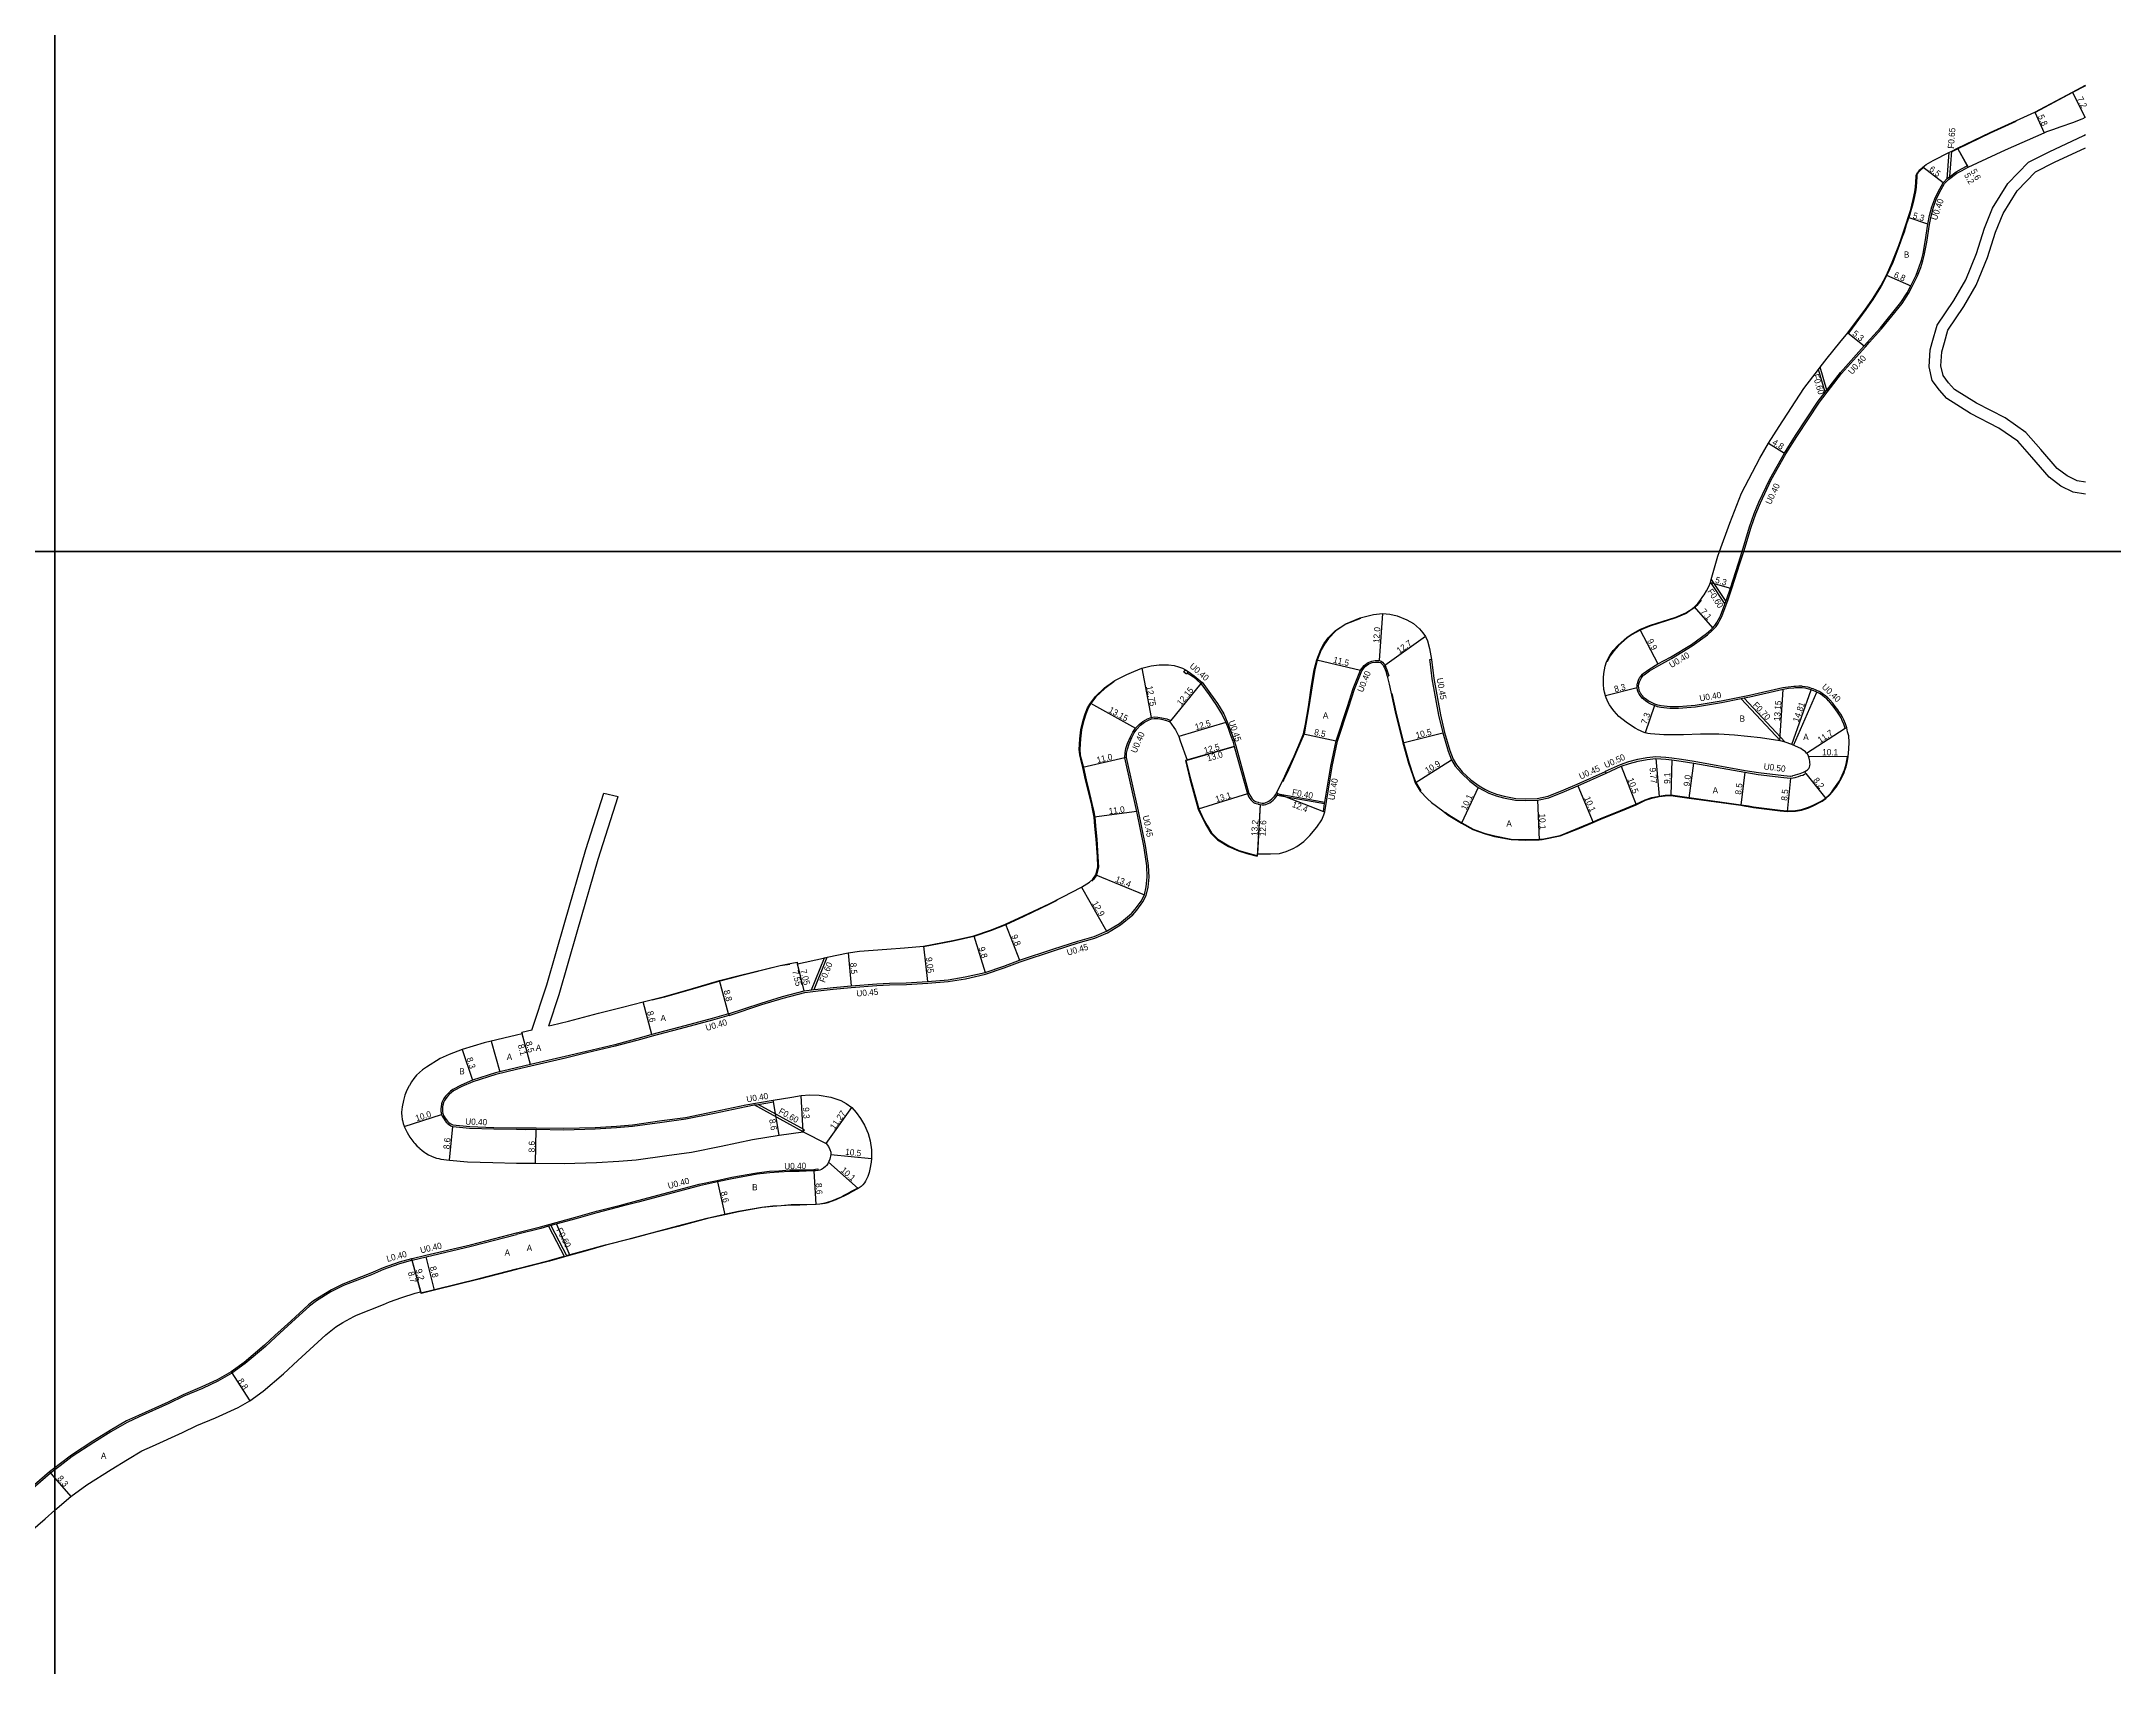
# Model space of a CAD drawing. Header units: metres. Extents: x -24000 to -20800, y -90000 to -87000.
# Drawn here: x -21603 to -21075, y -88485 to -88070 of the extents above; entities that cross this region are included whole.
import ezdxf

# ---------------------------------------------------------------- set-up
doc = ezdxf.new("R2010")
doc.units = ezdxf.units.M
doc.header["$LTSCALE"] = 2.5
for name, color, linetype in [('側溝・桝', 7, 'Continuous'), ('図郭', 7, 'Continuous'), ('幅員', 7, 'Continuous'), ('歩道・分離帯・安全施設', 7, 'Continuous'), ('舗装', 7, 'Continuous'), ('道路', 7, 'Continuous')]:
    doc.layers.add(name, color=color, linetype=linetype)
doc.styles.get("Standard").update_dxf_attribs({"font": ''})
doc.styles.get('Standard').set_extended_font_data('@MS PGothic')

msp = doc.modelspace()

# ---------------------------------------------------------------- linework, layer by layer
at = {"layer": '側溝・桝'}
for points in [[(-21116.85, -88104.42), (-21116.37, -88097.92)], [(-21117.55, -88104.98), (-21117.04, -88098.26)]]:
    msp.add_lwpolyline(points, dxfattribs=at)
at = {"layer": '側溝・桝', "flags": 128}
for points in [[(-21137.4, -88146.77), (-21134.26, -88143.24), (-21129, -88136.78), (-21127.37, -88134.23), (-21126.44, -88132.45), (-21125.1, -88129.76), (-21124.26, -88127.58), (-21123.7, -88125.88), (-21123.28, -88124.14), (-21122.73, -88121.13), (-21122.07, -88116.63), (-21121.64, -88114.47), (-21121.04, -88112.25), (-21120.31, -88110.22), (-21119.45, -88108.47), (-21118.23, -88106.21), (-21117.15, -88105.15), (-21115.03, -88103.55), (-21113.7, -88102.83), (-21112.47, -88102.17), (-21112.21, -88102.03)], [(-21169.41, -88200), (-21167.52, -88193.85), (-21166.33, -88190.46), (-21165.14, -88187.61), (-21162.37, -88181.76), (-21158.64, -88175.13), (-21155.85, -88170.67), (-21150.11, -88161.96), (-21144.43, -88154.67), (-21138.35, -88147.83), (-21137.4, -88146.77)], [(-21148.64, -88159.43), (-21150.37, -88153.62)], [(-21148.19, -88158.85), (-21149.92, -88153.04)], [(-21143.13, -88245.02), (-21143.48, -88243.98), (-21143.91, -88242.97), (-21144.24, -88242.29), (-21144.66, -88241.54), (-21145.13, -88240.83), (-21145.42, -88240.42), (-21146.05, -88239.56), (-21146.72, -88238.71), (-21147.43, -88237.89), (-21147.47, -88237.85), (-21147.99, -88237.36), (-21148.46, -88236.96), (-21149.08, -88236.49), (-21149.72, -88236.04), (-21150.2, -88235.75), (-21150.92, -88235.39), (-21151.66, -88235.09), (-21152.09, -88234.94), (-21152.74, -88234.74), (-21153.03, -88234.68), (-21153.71, -88234.54), (-21154.41, -88234.44), (-21154.58, -88234.42), (-21155.39, -88234.4), (-21156.2, -88234.43), (-21156.64, -88234.46), (-21158.05, -88234.6), (-21159.41, -88234.81), (-21167.96, -88236.79), (-21175.14, -88238.22), (-21181.74, -88239.35), (-21186.03, -88239.7), (-21188.17, -88239.66), (-21190.45, -88239.42), (-21191.26, -88239.23), (-21192.04, -88238.97), (-21192.74, -88238.68), (-21193.42, -88238.34), (-21193.67, -88238.19), (-21194.21, -88237.83), (-21194.71, -88237.43), (-21194.99, -88237.17), (-21195.23, -88236.88), (-21195.46, -88236.56), (-21195.48, -88236.53), (-21195.7, -88236.2), (-21195.89, -88235.87), (-21195.94, -88235.77), (-21196.09, -88235.29), (-21196.18, -88234.8), (-21196.18, -88234.78), (-21196.2, -88234.34), (-21196.16, -88233.91), (-21196.13, -88233.77), (-21195.98, -88233.25), (-21195.76, -88232.76), (-21195.53, -88232.34), (-21195.25, -88231.96), (-21194.92, -88231.61), (-21194.81, -88231.5), (-21193.39, -88230.51), (-21191.07, -88229.08), (-21187.85, -88227.29), (-21182.51, -88224.1), (-21178.67, -88221.27), (-21177.45, -88220.21), (-21177.02, -88219.79), (-21176.62, -88219.35), (-21176.44, -88219.13), (-21175.92, -88218.37), (-21175.46, -88217.57), (-21175.05, -88216.76), (-21174.99, -88216.64), (-21173.42, -88212.53), (-21172.4, -88209.49), (-21170.36, -88203.1), (-21169.41, -88200)], [(-21177.88, -88207.93), (-21174.22, -88213.5)], [(-21177.67, -88207.16), (-21173.96, -88212.81)], [(-21266.73, -88230.5), (-21265.9, -88229.37), (-21264.99, -88228.71), (-21264.12, -88228.36), (-21263.3, -88228.24), (-21262.46, -88228.24), (-21262.05, -88228.37), (-21261.76, -88228.59), (-21261.44, -88228.98), (-21261.25, -88229.31), (-21261.01, -88229.71), (-21260.65, -88230.59), (-21260.28, -88231.84)], [(-21249.05, -88227.58), (-21248.45, -88232.44), (-21246.75, -88241.71), (-21245.67, -88246.2), (-21244.37, -88250.78), (-21243.52, -88253), (-21242.63, -88254.49), (-21241.15, -88256.2), (-21238.95, -88258.31), (-21236.88, -88259.83), (-21235.44, -88260.63), (-21234.21, -88261.28), (-21232.42, -88261.92), (-21230.52, -88262.45), (-21227.51, -88263.01), (-21224.92, -88263.12), (-21222.04, -88263.01), (-21219.23, -88262.44), (-21215.23, -88260.84), (-21211.88, -88259.41), (-21204.64, -88256.13)], [(-21311.06, -88230.63), (-21309.48, -88231.71), (-21307.51, -88233.43)], [(-21307.81, -88233.7), (-21307.51, -88233.43), (-21307.48, -88233.4)], [(-21307.48, -88233.4), (-21305.34, -88236.33), (-21303.61, -88238.82), (-21301.98, -88241.45), (-21301.08, -88243.5), (-21300.52, -88244.99), (-21299.85, -88246.76), (-21299.31, -88248.26), (-21298.9, -88249.63), (-21295.58, -88261.77), (-21295.19, -88262.44), (-21294.72, -88263.13), (-21294.62, -88263.25), (-21294.39, -88263.47), (-21294.15, -88263.65), (-21293.9, -88263.78), (-21293.57, -88263.9), (-21293.21, -88264), (-21293.09, -88264.03), (-21292.64, -88264.14), (-21292.18, -88264.2), (-21292.02, -88264.21), (-21291.7, -88264.2), (-21291.39, -88264.14), (-21291.24, -88264.1), (-21290.83, -88263.93), (-21290.45, -88263.73), (-21290.12, -88263.48), (-21289.69, -88263.13), (-21289.37, -88262.82), (-21289.04, -88262.43), (-21288.73, -88261.99), (-21288.51, -88261.61)], [(-21276.18, -88266.45), (-21274.31, -88254.85), (-21272.96, -88248.39), (-21270.08, -88239.68), (-21268.61, -88235.13), (-21266.73, -88230.5)], [(-21170.06, -88237.61), (-21160.01, -88248.37)], [(-21169.26, -88237.45), (-21158.8, -88248.65)], [(-21326.8, -88252.58), (-21326.75, -88251.46), (-21326.52, -88250.42), (-21326.11, -88249.11), (-21325.4, -88247.48), (-21324.81, -88246.3), (-21324.17, -88245.39), (-21323.22, -88244.37), (-21322.22, -88243.61), (-21321.18, -88243.04), (-21320.41, -88242.74), (-21319.69, -88242.65), (-21318.79, -88242.66), (-21317.86, -88242.82), (-21316.61, -88243.14), (-21315.7, -88243.47)], [(-21428.25, -88317.97), (-21428.11, -88318.4), (-21419.79, -88315.62), (-21414.33, -88313.93), (-21408.83, -88312.52), (-21405.42, -88312.08), (-21401.53, -88311.66), (-21396.94, -88311.28), (-21390.41, -88310.75), (-21387.22, -88310.59), (-21382.91, -88310.49), (-21377.45, -88310.17), (-21372.21, -88309.72), (-21367.8, -88309), (-21362.7, -88307.88), (-21357.93, -88306.24), (-21353.91, -88304.67), (-21345.17, -88301.79), (-21339.08, -88299.88), (-21334.88, -88298.65), (-21331.65, -88297.29), (-21328.34, -88295.27), (-21325.2, -88292.71), (-21324.18, -88291.53), (-21322.64, -88289.43), (-21321.79, -88287.77), (-21321.28, -88285.62), (-21321.02, -88283.14), (-21321.16, -88280.13), (-21321.51, -88277.83), (-21321.95, -88275.01), (-21323.68, -88266.3), (-21326.77, -88252.57), (-21327.21, -88252.67)], [(-21204.46, -88256.55), (-21204.66, -88256.09), (-21200.82, -88254.36), (-21198.66, -88253.6), (-21196.39, -88253.03), (-21194.09, -88252.58), (-21191.8, -88252.32), (-21189.22, -88252.47), (-21187.69, -88252.7), (-21185.29, -88253.04), (-21182.03, -88253.52), (-21169, -88255.86), (-21165.65, -88256.4), (-21159.15, -88257.2), (-21157.49, -88257.36), (-21157.37, -88257.35), (-21156.89, -88257.28)], [(-21156.91, -88257.18), (-21156.42, -88257.07), (-21156.16, -88257), (-21155.63, -88256.84), (-21155.02, -88256.64), (-21154.58, -88256.5), (-21154.13, -88256.29), (-21153.83, -88256.13)], [(-21288.11, -88261.82), (-21276.18, -88263.94)], [(-21156.89, -88257.28), (-21156.91, -88257.18)], [(-21288.33, -88262.19), (-21276.25, -88264.34)], [(-21407.13, -88311.85), (-21403.81, -88303.68)], [(-21406.45, -88311.76), (-21403.11, -88303.53)], [(-21428.13, -88318.35), (-21432.3, -88319.55), (-21439.27, -88321.45), (-21447.7, -88323.62), (-21450.33, -88324.39), (-21457.11, -88326.23), (-21464.4, -88327.93), (-21469.85, -88329.25), (-21478.66, -88331.3), (-21482.27, -88332.17)], [(-21482.27, -88332.17), (-21487.54, -88333.44), (-21493.4, -88335.28), (-21496.21, -88336.5), (-21498.34, -88337.6), (-21498.92, -88338.03), (-21499.47, -88338.53), (-21499.64, -88338.71), (-21500.08, -88339.22), (-21500.47, -88339.77), (-21500.67, -88340.1), (-21500.89, -88340.58), (-21501.04, -88341.04), (-21501.16, -88341.62), (-21501.2, -88342.22), (-21501.2, -88342.32), (-21501.17, -88342.86), (-21501.08, -88343.39), (-21501.04, -88343.53), (-21500.91, -88343.86), (-21500.76, -88344.15), (-21500.46, -88344.6), (-21500.16, -88344.98), (-21499.9, -88345.3), (-21499.64, -88345.58), (-21499.52, -88345.68), (-21499.21, -88345.92), (-21498.88, -88346.13), (-21498.53, -88346.3), (-21498.5, -88346.31), (-21494.24, -88346.71), (-21488.09, -88346.92), (-21482.27, -88347.02)], [(-21482.27, -88347.02), (-21479.98, -88347.06), (-21477.31, -88347.01), (-21470.23, -88347.11), (-21462.25, -88346.92), (-21456.83, -88346.58), (-21452.77, -88346.25), (-21445.24, -88345.18), (-21439.19, -88344.36), (-21431.92, -88342.9), (-21423.83, -88341.17), (-21416.9, -88340)], [(-21409.18, -88348.09), (-21421.68, -88341.21)], [(-21408.89, -88347.57), (-21420.73, -88341.05)], [(-21409.18, -88348.09), (-21408.89, -88347.57)], [(-21482.27, -88373.86), (-21476.23, -88372.31), (-21467.26, -88369.84), (-21461.89, -88368.31), (-21455.46, -88366.68), (-21451.36, -88365.57), (-21443.4, -88363.48), (-21435.76, -88361.44), (-21431.15, -88360.44), (-21427.43, -88359.62), (-21420.99, -88358.49), (-21417.76, -88358.13), (-21415.45, -88357.98), (-21412.66, -88357.78), (-21410.2, -88357.75), (-21408.5, -88357.72), (-21406.48, -88357.64), (-21406.11, -88357.61), (-21405.48, -88357.5), (-21405.39, -88357.89)], [(-21474.17, -88372.16), (-21470.07, -88379.95)], [(-21473.57, -88371.99), (-21469.48, -88379.79)], [(-21509.05, -88380.43), (-21508.9, -88380.39), (-21505.42, -88379.52), (-21494, -88376.87), (-21482.27, -88373.86)], [(-21508.95, -88380.81), (-21509.15, -88380.87), (-21512.39, -88381.82), (-21516.2, -88383.17), (-21519.32, -88384.5), (-21526.42, -88387.29), (-21529.67, -88388.9), (-21533.31, -88391.15), (-21535.08, -88392.5), (-21539.55, -88396.61), (-21543.64, -88400.32), (-21546.33, -88402.81), (-21551.49, -88407.17), (-21554.89, -88409.61), (-21558.46, -88411.68), (-21562.35, -88413.5), (-21567.16, -88415.52), (-21570.97, -88417.34), (-21578.51, -88420.76), (-21581.56, -88422.16), (-21585.75, -88424.56), (-21590.09, -88427.28), (-21595.57, -88430.85), (-21598.65, -88433.23), (-21600, -88434.25)], [(-21600, -88434.25), (-21601.12, -88435.1), (-21613.16, -88445.54), (-21614.6, -88446.75)]]:
    msp.add_lwpolyline(points, dxfattribs=at)
msp.add_lwpolyline([(-21311.51, -88231.29), (-21312.17, -88230.84), (-21311.72, -88230.18), (-21311.06, -88230.63), (-21311.28, -88230.96)], close=True, dxfattribs=at)
at = {"layer": '図郭'}
for points in [[(-22400, -88200), (-21600, -88200), (-21600, -87600), (-22400, -87600)], [(-21600, -88200), (-20800, -88200), (-20800, -87600), (-21600, -87600)], [(-22400, -88800), (-21600, -88800), (-21600, -88200), (-22400, -88200)], [(-21600, -88800), (-20800, -88800), (-20800, -88200), (-21600, -88200)]]:
    msp.add_lwpolyline(points, close=True, dxfattribs=at)
at = {"layer": '幅員', "flags": 128}
for points in [[(-21085.6, -88082.85), (-21082.39, -88089.3)], [(-21095.2, -88087.95), (-21092.83, -88093.24)], [(-21114.9, -88097.18), (-21112.21, -88102.03)], [(-21114.9, -88097.18), (-21112.4, -88101.68)], [(-21118.55, -88105.97), (-21123.73, -88102.04)], [(-21122.46, -88116.56), (-21127.48, -88114.85)], [(-21133.02, -88129.53), (-21126.8, -88132.28)], [(-21142.82, -88144.29), (-21138.65, -88147.56)], [(-21163.09, -88172.44), (-21158.99, -88174.93)], [(-21177.88, -88207.93), (-21172.78, -88209.37)], [(-21177.31, -88219.52), (-21181.99, -88214.18)], [(-21261.52, -88215.87), (-21262.39, -88227.84)], [(-21250.55, -88221.76), (-21260.9, -88229.11)], [(-21195.86, -88219.96), (-21191.27, -88228.73)], [(-21322.89, -88229.82), (-21320.51, -88242.34)], [(-21278.28, -88227.68), (-21267.08, -88230.3)], [(-21307.81, -88233.7), (-21315.48, -88243.12)], [(-21196.58, -88234.8), (-21204.63, -88236.83)], [(-21160.23, -88248.33), (-21159.34, -88235.21)], [(-21157.16, -88249.28), (-21152.21, -88235.32)], [(-21335.96, -88238.73), (-21324.48, -88245.14)], [(-21192.18, -88239.35), (-21194.56, -88246.25)], [(-21301.46, -88243.65), (-21313.44, -88247.2)], [(-21153.36, -88251.45), (-21143.51, -88245.14)], [(-21299.29, -88249.74), (-21311.77, -88253.36)], [(-21311.29, -88253.22), (-21299.29, -88249.74)], [(-21281.66, -88246.51), (-21273.35, -88248.29)], [(-21256.29, -88248.87), (-21246.11, -88246.31)], [(-21327.21, -88252.67), (-21337.93, -88255.13)], [(-21253.15, -88259.01), (-21243.92, -88253.2)], [(-21200.64, -88254.83), (-21196.84, -88264.62)], [(-21191.78, -88252.82), (-21190.92, -88262.56)], [(-21187.76, -88253.19), (-21187.97, -88262.29)], [(-21183.34, -88262.93), (-21182.11, -88254.01)], [(-21169.08, -88256.35), (-21170.14, -88264.78)], [(-21153.56, -88256.67), (-21148.44, -88263.08)], [(-21152.87, -88252.24), (-21142.77, -88252.32)], [(-21295.96, -88261.87), (-21308.48, -88265.74)], [(-21288.11, -88261.82), (-21276.58, -88266.38)], [(-21237.12, -88260.21), (-21241.36, -88269.37)], [(-21211.7, -88259.83), (-21207.75, -88269.12)], [(-21157.5, -88257.86), (-21158.3, -88266.32)], [(-21324.11, -88266.39), (-21335.02, -88267.84)], [(-21292.72, -88264.58), (-21293.42, -88277.77)], [(-21292.72, -88264.58), (-21293.39, -88277.17)], [(-21221.99, -88263.46), (-21221.59, -88273.55)], [(-21334.6, -88282.5), (-21322.21, -88287.61)], [(-21338.22, -88285.66), (-21331.86, -88296.89)], [(-21365.74, -88298.09), (-21362.82, -88307.44)], [(-21357.61, -88295.11), (-21354.06, -88304.25)], [(-21397.72, -88302.37), (-21396.98, -88310.83)], [(-21378.52, -88300.73), (-21377.48, -88309.72)], [(-21428.25, -88317.97), (-21430.51, -88309.47)], [(-21408.92, -88312.08), (-21410.77, -88304.76)], [(-21408.92, -88312.08), (-21410.65, -88305.24)], [(-21447.81, -88323.24), (-21449.97, -88314.91)], [(-21478.75, -88330.91), (-21480.94, -88322.7)], [(-21478.75, -88330.91), (-21480.84, -88323.09)], [(-21496.13, -88327.02), (-21493.54, -88334.9)], [(-21415.35, -88348.87), (-21416.82, -88340.39)], [(-21409.18, -88348.09), (-21409.75, -88338.81)], [(-21510.96, -88346.67), (-21501.42, -88343.65)], [(-21403.34, -88351.04), (-21396.84, -88341.83)], [(-21499.39, -88355.26), (-21498.58, -88346.7)], [(-21477.43, -88356.01), (-21477.31, -88347.41)], [(-21402.73, -88355.82), (-21395.15, -88362.49)], [(-21402.2, -88353.8), (-21391.76, -88354.83)], [(-21431.07, -88360.83), (-21429.23, -88369.23)], [(-21406.46, -88358.04), (-21405.98, -88366.63)], [(-21509.05, -88380.43), (-21506.78, -88388.83)], [(-21509.05, -88380.43), (-21506.65, -88389.31)], [(-21503.19, -88388.45), (-21505.33, -88379.91)], [(-21555.1, -88409.28), (-21550.34, -88416.67)], [(-21601.37, -88434.79), (-21600, -88436.38)], [(-21600, -88436.38), (-21595.96, -88441.08)]]:
    msp.add_lwpolyline(points, dxfattribs=at)
at = {"layer": '歩道・分離帯・安全施設', "flags": 128}
for points in [[(-21082.27, -88081.29), (-21085.53, -88082.99), (-21095.13, -88088.08)], [(-21100.05, -88090.35), (-21106.54, -88093.34), (-21114.83, -88097.31), (-21116.51, -88098.16)], [(-21123.63, -88102.16), (-21124.36, -88102.81), (-21124.68, -88103.09), (-21124.99, -88103.44), (-21125.15, -88103.73), (-21125.24, -88104.04), (-21125.29, -88104.5), (-21125.38, -88105.77), (-21125.45, -88107.14), (-21125.63, -88108.33), (-21126.05, -88110.27), (-21126.38, -88111.73), (-21126.67, -88112.82), (-21127.16, -88114.38), (-21127.96, -88116.73), (-21128.53, -88118.57), (-21128.96, -88119.85), (-21129.75, -88122.03), (-21131.37, -88126.29), (-21132.88, -88129.59), (-21134.32, -88132.35), (-21136.48, -88135.75), (-21138.23, -88138.3), (-21142.7, -88144.38)], [(-21180.27, -88212.47), (-21181.39, -88213.8), (-21181.9, -88214.29), (-21182.36, -88214.7), (-21183.11, -88215.2), (-21184.08, -88215.82), (-21186.67, -88216.97), (-21193.34, -88219.09), (-21195.79, -88220.09), (-21197.99, -88221.3), (-21199.12, -88222.1), (-21201.33, -88224.04), (-21202.54, -88225.36), (-21203.44, -88226.64), (-21204.21, -88228.21)], [(-21267.11, -88217.13), (-21270.82, -88218.61), (-21273.4, -88220.3), (-21275.24, -88222.19), (-21276.3, -88223.67), (-21277.1, -88225.14), (-21278.14, -88227.73), (-21278.79, -88230.25), (-21279.45, -88234.27), (-21280.26, -88239.66), (-21281.02, -88244.08), (-21281.51, -88246.55), (-21282.29, -88248.5), (-21283.9, -88252.27), (-21285.49, -88255.75), (-21286.71, -88258.33), (-21286.92, -88258.76)], [(-21329.98, -88233.27), (-21332.26, -88234.95), (-21334.59, -88237.12), (-21335.84, -88238.81), (-21336.56, -88239.97), (-21337.18, -88241.53), (-21337.67, -88243.11), (-21338.24, -88245.55), (-21338.52, -88247.83), (-21338.69, -88250.52), (-21338.56, -88251.86), (-21338.31, -88252.95), (-21337.78, -88255.1), (-21337.06, -88258.24), (-21336.5, -88260.62), (-21335.58, -88264.28), (-21335.17, -88266.03), (-21334.87, -88267.82), (-21334.7, -88270.05), (-21334.36, -88273.4), (-21334.05, -88277.89), (-21333.93, -88280.53), (-21334.46, -88282.56), (-21335.22, -88283.72), (-21335.64, -88284.1)], [(-21259.15, -88236.29), (-21258.14, -88240.92), (-21256.14, -88248.83), (-21254.72, -88254), (-21253.58, -88257.39), (-21253.02, -88258.92), (-21251.76, -88261.09)], [(-21311.63, -88253.32), (-21310.46, -88257.98), (-21308.33, -88265.69), (-21307.2, -88268.14), (-21306.23, -88269.94), (-21305.12, -88271.78), (-21303.47, -88273.45), (-21300.69, -88275.14), (-21298.17, -88276.28), (-21296.01, -88276.93), (-21293.41, -88277.61)], [(-21245.5, -88266.5), (-21244.57, -88267.19), (-21241.3, -88269.24), (-21241.28, -88269.24), (-21238.41, -88270.83), (-21235.57, -88271.84), (-21232.89, -88272.59), (-21228.69, -88273.37), (-21224.94, -88273.53), (-21221.6, -88273.4), (-21220.79, -88273.37), (-21216.24, -88272.44), (-21211.26, -88270.45), (-21207.81, -88268.98), (-21205.91, -88268.14), (-21200.81, -88266.14), (-21196.9, -88264.48), (-21194.5, -88263.36), (-21192.86, -88262.77), (-21190.95, -88262.41), (-21189.45, -88262.21), (-21187.96, -88262.14), (-21186.28, -88262.37), (-21183.32, -88262.78), (-21170.12, -88264.64), (-21168.79, -88264.86), (-21168.22, -88264.95), (-21166.9, -88265.17), (-21160.11, -88266), (-21158.29, -88266.17), (-21156.21, -88266.13), (-21154.71, -88265.86), (-21152.86, -88265.27), (-21151.73, -88264.74), (-21149.47, -88263.61), (-21148.54, -88262.96), (-21147.64, -88262.07), (-21146.97, -88261.32), (-21146.4, -88260.56), (-21145.98, -88260.02), (-21145.39, -88259.16), (-21144.92, -88258.41), (-21144.62, -88257.79), (-21144.6, -88257.76), (-21144.26, -88257.07), (-21143.96, -88256.36), (-21143.73, -88255.74), (-21143.44, -88254.91), (-21143.27, -88254.28), (-21143.07, -88253.36), (-21142.93, -88252.43), (-21142.92, -88252.32)], [(-21344.55, -88289.06), (-21346.41, -88290.03), (-21352.94, -88293.11), (-21357.55, -88295.25), (-21361.41, -88296.76), (-21365.7, -88298.23), (-21371, -88299.44), (-21378.51, -88300.88)], [(-21412.59, -88305.36), (-21415.06, -88305.75), (-21425.86, -88308.4), (-21430.47, -88309.61), (-21437.4, -88311.68), (-21444.53, -88313.68), (-21447.74, -88314.5)], [(-21469.55, -88379.65), (-21469.52, -88379.64), (-21464.87, -88378.36), (-21459.59, -88376.85), (-21453.22, -88375.24), (-21449.08, -88374.12), (-21441.13, -88372.03), (-21433.67, -88370.04), (-21429.26, -88369.08), (-21425.72, -88368.31), (-21419.73, -88367.25), (-21416.99, -88366.95), (-21414.86, -88366.81), (-21412.28, -88366.63), (-21410.06, -88366.6), (-21408.26, -88366.57), (-21405.95, -88366.48), (-21404.99, -88366.39), (-21403.61, -88366.17), (-21402.97, -88365.99), (-21402.15, -88365.72), (-21400.9, -88365.25), (-21399.48, -88364.61), (-21398.89, -88364.33), (-21397.75, -88363.72), (-21396.91, -88363.22), (-21395.22, -88362.36)], [(-21506.69, -88389.16), (-21503.23, -88388.3), (-21491.83, -88385.45), (-21482.27, -88383)], [(-21482.27, -88383), (-21473.96, -88380.86), (-21470.14, -88379.81)]]:
    msp.add_lwpolyline(points, dxfattribs=at)
at = {"layer": '舗装'}
for points in [[(-21156.68, -88249.48), (-21150.76, -88235.92)], [(-21488.79, -88324.95), (-21486.57, -88332.79)], [(-21472.12, -88371.59), (-21468.74, -88379.58)]]:
    msp.add_lwpolyline(points, dxfattribs=at)
at = {"layer": '道路', "flags": 128}
for points in [[(-21144.86, -88146.77), (-21142.82, -88144.29), (-21138.35, -88138.22), (-21136.6, -88135.66), (-21134.45, -88132.27), (-21133.02, -88129.53), (-21131.51, -88126.23), (-21129.89, -88121.97), (-21129.1, -88119.8), (-21128.68, -88118.52), (-21128.1, -88116.68), (-21127.3, -88114.33), (-21126.81, -88112.78), (-21126.53, -88111.69), (-21126.2, -88110.24), (-21125.78, -88108.3), (-21125.6, -88107.12), (-21125.53, -88105.76), (-21125.44, -88104.48), (-21125.39, -88104.01), (-21125.29, -88103.67), (-21125.12, -88103.36), (-21124.78, -88102.99), (-21124.46, -88102.69), (-21123.73, -88102.04), (-21122.9, -88101.37), (-21121.11, -88100.32), (-21116.91, -88098.2), (-21116.5, -88097.99), (-21114.9, -88097.18), (-21106.6, -88093.2), (-21095.2, -88087.95), (-21085.6, -88082.85), (-21082.27, -88081.12)], [(-21112.4, -88101.68), (-21112.21, -88102.03), (-21102.66, -88097.61), (-21092.83, -88093.24), (-21092.08, -88092.92), (-21090.59, -88092.38), (-21088.49, -88091.66), (-21085.52, -88090.62), (-21083.13, -88089.68), (-21082.72, -88089.48), (-21082.39, -88089.3), (-21082.27, -88089.23)], [(-21121.34, -88146.77), (-21120.09, -88142.29), (-21115.79, -88136), (-21112.8, -88130.76), (-21110.04, -88124.02), (-21108.02, -88117.57), (-21105.96, -88112.45), (-21102.04, -88106.16), (-21096.82, -88100.72), (-21091.49, -88098.06), (-21082.67, -88093.93), (-21082.27, -88093.72)], [(-21118.23, -88146.77), (-21117.33, -88143.57), (-21113.24, -88137.59), (-21110.1, -88132.07), (-21107.22, -88125.05), (-21105.19, -88118.59), (-21103.27, -88113.81), (-21099.66, -88108.02), (-21095.01, -88103.17), (-21090.2, -88100.77), (-21082.27, -88097.05)], [(-21137.94, -88146.77), (-21134.56, -88142.98), (-21129.32, -88136.54), (-21127.71, -88134.03), (-21126.8, -88132.28), (-21125.46, -88129.59), (-21124.63, -88127.45), (-21124.08, -88125.77), (-21123.67, -88124.06), (-21123.13, -88121.06), (-21122.46, -88116.56), (-21122.03, -88114.37), (-21121.42, -88112.13), (-21120.68, -88110.06), (-21119.8, -88108.28), (-21118.55, -88105.97), (-21117.41, -88104.84), (-21116.99, -88104.52), (-21115.25, -88103.21), (-21113.89, -88102.47), (-21112.4, -88101.68)], [(-21175.54, -88200), (-21172.91, -88192.79), (-21169.93, -88185.12), (-21165.31, -88176.23), (-21163.09, -88172.44), (-21160.39, -88168.19), (-21154.11, -88158.47), (-21150.37, -88153.62), (-21149.92, -88153.04), (-21148.13, -88150.73), (-21144.86, -88146.77)], [(-21169.83, -88200), (-21167.9, -88193.72), (-21166.71, -88190.31), (-21165.51, -88187.45), (-21162.72, -88181.58), (-21158.99, -88174.93), (-21156.18, -88170.45), (-21150.43, -88161.73), (-21148.64, -88159.43), (-21148.19, -88158.85), (-21144.74, -88154.42), (-21138.65, -88147.56), (-21137.94, -88146.77)], [(-21082.27, -88185.43), (-21085.36, -88184.9), (-21088.53, -88183.34), (-21091.53, -88181.07), (-21095.94, -88175.97), (-21099.48, -88171.93), (-21104.33, -88168.55), (-21111.56, -88164.85), (-21117.65, -88161.02), (-21119.51, -88158.88), (-21121.35, -88156.39), (-21122.12, -88152.91), (-21121.86, -88148.6), (-21121.34, -88146.77)], [(-21082.27, -88182.38), (-21084.42, -88182.01), (-21086.95, -88180.77), (-21089.47, -88178.87), (-21093.65, -88174.04), (-21097.46, -88169.68), (-21102.78, -88165.97), (-21110.07, -88162.24), (-21115.68, -88158.71), (-21117.17, -88157.01), (-21118.56, -88155.12), (-21119.1, -88152.67), (-21118.88, -88149.1), (-21118.23, -88146.77)], [(-21153.83, -88256.13), (-21153.37, -88255.91), (-21153.08, -88255.74), (-21153.04, -88255.67), (-21152.84, -88255.37), (-21152.67, -88255.04), (-21152.55, -88254.7), (-21152.53, -88254.6), (-21152.5, -88254.25), (-21152.52, -88253.9), (-21152.56, -88253.55), (-21152.61, -88253.2), (-21152.71, -88252.71), (-21152.87, -88252.24), (-21153.08, -88251.82), (-21153.36, -88251.45), (-21153.66, -88251.16), (-21154.03, -88250.87), (-21154.41, -88250.61), (-21154.88, -88250.32), (-21155.46, -88250.01), (-21157.16, -88249.28), (-21158.8, -88248.65), (-21160.01, -88248.37), (-21160.23, -88248.33), (-21165.1, -88247.56), (-21171.74, -88246.87), (-21175.74, -88246.63), (-21180.41, -88246.64), (-21184.77, -88246.78), (-21189.73, -88246.83), (-21193.2, -88246.54), (-21193.89, -88246.42), (-21194.56, -88246.25), (-21195.25, -88246), (-21195.92, -88245.7), (-21196.16, -88245.58), (-21197.11, -88245.09), (-21197.79, -88244.7), (-21199.36, -88243.59), (-21201.23, -88242.11), (-21201.86, -88241.47), (-21202.44, -88240.78), (-21202.76, -88240.38), (-21203.21, -88239.77), (-21203.63, -88239.15), (-21203.97, -88238.56), (-21204.24, -88237.96), (-21204.47, -88237.34), (-21204.63, -88236.83), (-21204.89, -88235.94), (-21205, -88235.45), (-21205.03, -88235.26), (-21205.14, -88233.91), (-21205.16, -88232.65), (-21205.15, -88232.24), (-21205.04, -88231.15), (-21204.69, -88229.31), (-21204.35, -88228.15), (-21203.57, -88226.56), (-21202.65, -88225.26), (-21201.44, -88223.93), (-21199.21, -88221.99), (-21198.07, -88221.17), (-21195.86, -88219.96), (-21193.39, -88218.95), (-21186.72, -88216.83), (-21184.15, -88215.69), (-21183.19, -88215.08), (-21182.45, -88214.58), (-21181.99, -88214.18), (-21181.62, -88213.8), (-21181.14, -88213.28), (-21180.54, -88212.56), (-21180.13, -88212.02), (-21179.82, -88211.55), (-21179.51, -88211.09), (-21178.91, -88210.1), (-21178.29, -88208.93), (-21177.88, -88207.93), (-21177.67, -88207.16), (-21175.98, -88201.23), (-21175.54, -88200)], [(-21143.51, -88245.14), (-21143.86, -88244.12), (-21144.27, -88243.14), (-21144.59, -88242.47), (-21145.01, -88241.75), (-21145.46, -88241.06), (-21145.75, -88240.66), (-21146.37, -88239.8), (-21147.03, -88238.96), (-21147.72, -88238.16), (-21147.75, -88238.13), (-21148.25, -88237.65), (-21148.71, -88237.28), (-21149.31, -88236.81), (-21149.94, -88236.37), (-21150.39, -88236.1), (-21151.08, -88235.76), (-21151.8, -88235.47), (-21152.21, -88235.32), (-21152.84, -88235.13), (-21153.11, -88235.07), (-21153.78, -88234.93), (-21154.46, -88234.84), (-21154.6, -88234.82), (-21155.39, -88234.8), (-21156.18, -88234.83), (-21156.61, -88234.86), (-21158, -88235), (-21159.34, -88235.21), (-21167.88, -88237.18), (-21169.26, -88237.45), (-21170.06, -88237.61), (-21175.07, -88238.61), (-21181.69, -88239.74), (-21186.02, -88240.1), (-21188.2, -88240.06), (-21190.51, -88239.82), (-21191.37, -88239.62), (-21192.18, -88239.35), (-21192.91, -88239.04), (-21193.61, -88238.69), (-21193.88, -88238.52), (-21194.44, -88238.15), (-21194.97, -88237.73), (-21195.28, -88237.45), (-21195.55, -88237.13), (-21195.79, -88236.78), (-21195.81, -88236.75), (-21196.04, -88236.41), (-21196.25, -88236.05), (-21196.31, -88235.91), (-21196.48, -88235.39), (-21196.58, -88234.85), (-21196.58, -88234.8), (-21196.6, -88234.33), (-21196.56, -88233.86), (-21196.52, -88233.67), (-21196.35, -88233.12), (-21196.12, -88232.58), (-21195.86, -88232.13), (-21195.56, -88231.71), (-21195.2, -88231.32), (-21195.06, -88231.19), (-21193.61, -88230.17), (-21191.27, -88228.73), (-21188.05, -88226.95), (-21182.73, -88223.77), (-21178.92, -88220.96), (-21177.72, -88219.92), (-21177.31, -88219.52), (-21176.92, -88219.09), (-21176.76, -88218.89), (-21176.26, -88218.16), (-21175.81, -88217.38), (-21175.4, -88216.58), (-21175.36, -88216.49), (-21174.22, -88213.5), (-21173.96, -88212.81), (-21173.8, -88212.39), (-21172.78, -88209.37), (-21170.74, -88202.98), (-21169.83, -88200)], [(-21288.51, -88261.61), (-21286.84, -88258.27), (-21285.63, -88255.68), (-21284.04, -88252.21), (-21282.43, -88248.44), (-21281.66, -88246.51), (-21281.17, -88244.06), (-21280.41, -88239.64), (-21279.6, -88234.25), (-21278.94, -88230.22), (-21278.28, -88227.68), (-21277.24, -88225.07), (-21276.42, -88223.59), (-21275.36, -88222.09), (-21273.5, -88220.19), (-21270.89, -88218.48), (-21267.16, -88216.99), (-21263.83, -88216.09), (-21261.52, -88215.87), (-21259.59, -88215.99), (-21257.79, -88216.46), (-21255.28, -88217.47), (-21253.6, -88218.44), (-21252.07, -88219.76), (-21251.2, -88220.82), (-21250.55, -88221.76), (-21250.02, -88222.84), (-21249.51, -88224.8), (-21249.05, -88227.58), (-21249.5, -88227.64)], [(-21474.1, -88321.04), (-21473.32, -88320.85), (-21469.09, -88319.79), (-21461.4, -88317.8), (-21455.26, -88316.24), (-21449.97, -88314.91), (-21444.57, -88313.54), (-21437.44, -88311.53), (-21430.51, -88309.47), (-21425.89, -88308.25), (-21415.09, -88305.6), (-21412.13, -88305.07), (-21410.77, -88304.76), (-21410.65, -88305.24), (-21404.04, -88303.73), (-21403.81, -88303.68), (-21403.11, -88303.53), (-21397.72, -88302.37), (-21394.85, -88301.97), (-21387.88, -88301.46), (-21383.38, -88301.11), (-21378.52, -88300.73), (-21371.03, -88299.29), (-21365.74, -88298.09), (-21361.46, -88296.62), (-21357.61, -88295.11), (-21353.01, -88292.97), (-21346.48, -88289.89), (-21343, -88288.09), (-21338.22, -88285.66), (-21336.19, -88284.41), (-21335.34, -88283.62), (-21334.6, -88282.5), (-21334.08, -88280.51), (-21334.2, -88277.9), (-21334.51, -88273.41), (-21334.85, -88270.06), (-21335.02, -88267.84), (-21335.32, -88266.06), (-21335.72, -88264.32), (-21336.64, -88260.65), (-21337.21, -88258.27), (-21337.93, -88255.13), (-21338.46, -88252.98), (-21338.71, -88251.88), (-21338.84, -88250.52), (-21338.66, -88247.81), (-21338.39, -88245.52), (-21337.81, -88243.07), (-21337.32, -88241.48), (-21336.69, -88239.9), (-21335.96, -88238.73), (-21334.71, -88237.02), (-21332.36, -88234.83), (-21329.77, -88232.92), (-21326.71, -88231.4), (-21324.87, -88230.65), (-21322.89, -88229.82), (-21320.49, -88229.17), (-21318.44, -88228.92), (-21316.09, -88228.93), (-21314.59, -88229.14), (-21313.49, -88229.44), (-21312.53, -88229.81), (-21311.72, -88230.18), (-21311.06, -88230.63)], [(-21267.08, -88230.3), (-21266.18, -88229.08), (-21265.19, -88228.36), (-21264.22, -88227.97), (-21263.33, -88227.84), (-21262.39, -88227.84), (-21261.87, -88228.01), (-21261.48, -88228.3), (-21261.11, -88228.76), (-21260.9, -88229.11), (-21260.65, -88229.53), (-21260.27, -88230.46), (-21259.9, -88231.73)], [(-21249.5, -88227.64), (-21249.44, -88228.08), (-21248.89, -88232.51), (-21247.19, -88241.8), (-21246.11, -88246.31), (-21244.8, -88250.93), (-21243.92, -88253.2), (-21243, -88254.76), (-21241.47, -88256.51), (-21239.24, -88258.65), (-21237.12, -88260.21), (-21235.66, -88261.02), (-21234.39, -88261.7), (-21232.55, -88262.35), (-21230.63, -88262.89), (-21227.56, -88263.46), (-21224.92, -88263.57), (-21221.99, -88263.46), (-21219.1, -88262.87), (-21215.06, -88261.25), (-21211.7, -88259.83), (-21204.46, -88256.54), (-21200.64, -88254.83), (-21198.51, -88254.08), (-21196.28, -88253.52), (-21194.01, -88253.08), (-21191.78, -88252.82), (-21189.27, -88252.97), (-21187.76, -88253.19), (-21185.36, -88253.53), (-21182.11, -88254.01), (-21169.08, -88256.35), (-21165.72, -88256.9), (-21159.2, -88257.7), (-21157.5, -88257.86), (-21157.32, -88257.85), (-21156.8, -88257.77), (-21156.28, -88257.66), (-21156, -88257.58), (-21155.44, -88257.41), (-21154.83, -88257.21), (-21154.36, -88257.06), (-21153.87, -88256.83), (-21153.56, -88256.67)], [(-21311.06, -88230.63), (-21311.28, -88230.96), (-21309.72, -88232.02), (-21307.81, -88233.7), (-21305.71, -88236.59), (-21303.99, -88239.06), (-21302.38, -88241.66), (-21301.46, -88243.65), (-21300.89, -88245.13), (-21300.22, -88246.9), (-21299.69, -88248.38), (-21299.29, -88249.74), (-21295.96, -88261.87), (-21295.58, -88262.67), (-21295.08, -88263.41), (-21294.94, -88263.56), (-21294.68, -88263.82), (-21294.39, -88264.03), (-21294.08, -88264.19), (-21293.71, -88264.32), (-21293.33, -88264.43), (-21293.21, -88264.47), (-21292.72, -88264.58), (-21292.22, -88264.65), (-21292.03, -88264.66), (-21291.65, -88264.65), (-21291.29, -88264.58), (-21291.1, -88264.52), (-21290.64, -88264.34), (-21290.21, -88264.11), (-21289.84, -88263.84), (-21289.39, -88263.47), (-21289.04, -88263.13), (-21288.68, -88262.71), (-21288.36, -88262.24), (-21288.33, -88262.19), (-21288.11, -88261.82)], [(-21276.58, -88266.38), (-21276.25, -88264.34), (-21276.18, -88263.94), (-21274.7, -88254.78), (-21273.35, -88248.29), (-21270.46, -88239.56), (-21268.98, -88234.99), (-21267.08, -88230.3)], [(-21260.28, -88231.84), (-21259.9, -88231.73)], [(-21260.28, -88231.84), (-21259.83, -88233.86), (-21258.28, -88240.96), (-21256.29, -88248.87), (-21254.87, -88254.04), (-21253.72, -88257.44), (-21253.15, -88259.01), (-21251.89, -88261.16), (-21249.99, -88263.12), (-21249.05, -88264.03), (-21246.14, -88266.19), (-21244.74, -88267.27), (-21242.24, -88268.86), (-21241.36, -88269.37), (-21238.47, -88270.97), (-21235.61, -88271.98), (-21232.92, -88272.74), (-21228.7, -88273.52), (-21224.94, -88273.68), (-21221.59, -88273.55), (-21220.77, -88273.52), (-21216.19, -88272.58), (-21211.21, -88270.59), (-21207.75, -88269.12), (-21205.85, -88268.28), (-21200.75, -88266.27), (-21196.84, -88264.62), (-21194.44, -88263.5), (-21192.82, -88262.92), (-21190.92, -88262.56), (-21189.44, -88262.36), (-21187.97, -88262.29), (-21186.3, -88262.52), (-21183.34, -88262.93), (-21170.14, -88264.78), (-21168.82, -88265.01), (-21168.25, -88265.1), (-21166.92, -88265.31), (-21160.12, -88266.15), (-21158.3, -88266.32), (-21156.19, -88266.28), (-21154.68, -88266.01), (-21152.81, -88265.41), (-21151.66, -88264.88), (-21149.39, -88263.74), (-21148.44, -88263.08), (-21147.54, -88262.17), (-21146.85, -88261.42), (-21146.28, -88260.65), (-21145.86, -88260.11), (-21145.26, -88259.24), (-21144.79, -88258.49), (-21144.49, -88257.86), (-21144.47, -88257.83), (-21144.12, -88257.13), (-21143.82, -88256.41), (-21143.59, -88255.79), (-21143.3, -88254.95), (-21143.12, -88254.31), (-21142.92, -88253.39), (-21142.78, -88252.45), (-21142.77, -88252.32), (-21142.57, -88250.42), (-21142.52, -88248.65), (-21142.63, -88247.08), (-21142.9, -88246.04), (-21143.13, -88245.02)], [(-21428.25, -88317.97), (-21419.93, -88315.2), (-21414.46, -88313.5), (-21408.92, -88312.08), (-21407.13, -88311.85), (-21406.45, -88311.76), (-21405.47, -88311.63), (-21401.57, -88311.22), (-21396.98, -88310.83), (-21390.44, -88310.3), (-21387.24, -88310.14), (-21382.93, -88310.04), (-21377.48, -88309.72), (-21372.26, -88309.28), (-21367.89, -88308.56), (-21362.82, -88307.44), (-21358.09, -88305.82), (-21354.06, -88304.25), (-21345.31, -88301.36), (-21339.21, -88299.45), (-21335.03, -88298.22), (-21331.86, -88296.89), (-21328.6, -88294.9), (-21325.52, -88292.39), (-21324.53, -88291.25), (-21323.03, -88289.19), (-21322.21, -88287.61), (-21321.73, -88285.54), (-21321.48, -88283.13), (-21321.61, -88280.18), (-21321.96, -88277.9), (-21322.39, -88275.09), (-21324.11, -88266.39), (-21327.21, -88252.67), (-21327.14, -88251.41), (-21326.91, -88250.31), (-21326.48, -88248.97), (-21325.76, -88247.32), (-21325.16, -88246.1), (-21324.48, -88245.14), (-21323.49, -88244.08), (-21322.59, -88243.39), (-21321.46, -88242.72), (-21320.51, -88242.34), (-21319.71, -88242.25), (-21318.75, -88242.26), (-21317.78, -88242.43), (-21316.49, -88242.76), (-21315.48, -88243.12)], [(-21315.7, -88243.47), (-21315.48, -88243.12)], [(-21315.7, -88243.47), (-21314.24, -88245.53), (-21313.44, -88247.2), (-21313.05, -88248.36), (-21311.29, -88253.22), (-21311.77, -88253.36)], [(-21143.51, -88245.14), (-21143.13, -88245.02)], [(-21311.77, -88253.36), (-21310.6, -88258.02), (-21308.48, -88265.74), (-21307.34, -88268.21), (-21306.36, -88270.02), (-21305.24, -88271.88), (-21303.57, -88273.57), (-21300.76, -88275.27), (-21298.22, -88276.42), (-21296.06, -88277.08), (-21293.42, -88277.77)], [(-21153.56, -88256.67), (-21153.83, -88256.13)], [(-21478.42, -88322.09), (-21474.55, -88310.6), (-21469.96, -88294.56), (-21464.63, -88276.06), (-21460.01, -88261.64)], [(-21460.01, -88261.64), (-21456.38, -88262.56)], [(-21288.11, -88261.82), (-21288.51, -88261.61)], [(-21474.1, -88321.04), (-21471.42, -88313.06), (-21466.83, -88297.02), (-21461.49, -88278.53), (-21456.38, -88262.56)], [(-21293.42, -88277.77), (-21293.39, -88277.17), (-21290.05, -88277.17), (-21287.75, -88277.03), (-21286.04, -88276.56), (-21284.26, -88275.75), (-21283.36, -88275.26), (-21281.6, -88273.99), (-21280, -88272.45), (-21278.25, -88270.33), (-21277.01, -88268.47), (-21276.45, -88267.23), (-21276.18, -88266.45), (-21276.58, -88266.38)], [(-21428.25, -88317.97), (-21432.4, -88319.16), (-21439.37, -88321.06), (-21447.81, -88323.24), (-21450.44, -88324), (-21457.2, -88325.84), (-21464.49, -88327.54), (-21469.94, -88328.86), (-21478.75, -88330.91), (-21482.27, -88331.76)], [(-21482.27, -88323.42), (-21490.57, -88325.37), (-21496.13, -88327.02), (-21499.5, -88328.3), (-21501.74, -88329.37), (-21505.23, -88331.53), (-21506.25, -88332.28), (-21507.78, -88333.64), (-21508.45, -88334.45), (-21509.07, -88335.31), (-21509.63, -88336.2), (-21509.71, -88336.34), (-21510.1, -88337.1), (-21510.44, -88337.89), (-21510.75, -88338.68), (-21511.14, -88340.03), (-21511.48, -88341.64), (-21511.57, -88342.34), (-21511.61, -88343.05), (-21511.61, -88343.26), (-21511.55, -88344.07), (-21511.43, -88344.88), (-21511.37, -88345.21), (-21511.2, -88345.92), (-21510.98, -88346.62), (-21510.96, -88346.67), (-21510.17, -88348.23), (-21509.51, -88349.38), (-21509.03, -88350.09), (-21508.51, -88350.78), (-21508.27, -88351.05), (-21507.72, -88351.63), (-21507.13, -88352.16), (-21506.93, -88352.33), (-21506.32, -88352.84), (-21505.68, -88353.31), (-21505.41, -88353.49), (-21504.71, -88353.91), (-21503.99, -88354.28), (-21503.36, -88354.54), (-21502.72, -88354.74), (-21502.07, -88354.89), (-21501.56, -88354.99), (-21499.39, -88355.26), (-21494.81, -88355.7), (-21488.31, -88355.91), (-21482.27, -88356.02)], [(-21478.42, -88322.09), (-21480.94, -88322.7), (-21480.84, -88323.09), (-21482.27, -88323.42)], [(-21482.27, -88331.76), (-21487.64, -88333.05), (-21493.54, -88334.9), (-21496.38, -88336.14), (-21498.55, -88337.26), (-21499.17, -88337.72), (-21499.74, -88338.24), (-21499.93, -88338.44), (-21500.4, -88338.97), (-21500.81, -88339.55), (-21501.02, -88339.91), (-21501.27, -88340.43), (-21501.43, -88340.94), (-21501.55, -88341.57), (-21501.6, -88342.2), (-21501.6, -88342.33), (-21501.57, -88342.91), (-21501.47, -88343.48), (-21501.42, -88343.65), (-21501.28, -88344.02), (-21501.1, -88344.35), (-21500.79, -88344.83), (-21500.47, -88345.23), (-21500.2, -88345.56), (-21499.91, -88345.87), (-21499.78, -88345.99), (-21499.43, -88346.25), (-21499.07, -88346.49), (-21498.68, -88346.67), (-21498.58, -88346.7), (-21494.27, -88347.11), (-21488.1, -88347.32), (-21482.27, -88347.42)], [(-21482.27, -88347.42), (-21479.98, -88347.46), (-21477.31, -88347.41), (-21470.23, -88347.51), (-21462.24, -88347.32), (-21456.8, -88346.98), (-21452.72, -88346.65), (-21445.18, -88345.58), (-21439.12, -88344.75), (-21431.84, -88343.29), (-21423.75, -88341.56), (-21421.68, -88341.21), (-21420.73, -88341.05), (-21416.82, -88340.39), (-21416.9, -88340), (-21412.11, -88339.23), (-21409.75, -88338.81), (-21407.6, -88338.61), (-21405.15, -88338.72), (-21402.2, -88339.22), (-21399.58, -88340.07), (-21398.24, -88340.82), (-21396.84, -88341.83), (-21395.72, -88343.14), (-21394.57, -88344.69), (-21393.56, -88346.39), (-21392.63, -88348.52), (-21392.17, -88350.38), (-21391.81, -88352.63), (-21391.76, -88354.83), (-21391.89, -88355.8), (-21392.18, -88357.57), (-21392.41, -88358.46), (-21392.73, -88359.41), (-21393.28, -88360.63), (-21393.59, -88361.08), (-21393.99, -88361.55), (-21394.41, -88361.97), (-21395.15, -88362.49), (-21396.84, -88363.35), (-21397.68, -88363.85), (-21398.83, -88364.47), (-21399.41, -88364.75), (-21400.85, -88365.39), (-21402.1, -88365.86), (-21402.92, -88366.14), (-21403.58, -88366.31), (-21404.98, -88366.54), (-21405.94, -88366.63), (-21408.25, -88366.72), (-21410.06, -88366.74), (-21412.28, -88366.78), (-21414.85, -88366.96), (-21416.98, -88367.1), (-21419.7, -88367.4), (-21425.69, -88368.46), (-21429.23, -88369.23), (-21433.64, -88370.19), (-21441.1, -88372.18), (-21449.04, -88374.27), (-21453.18, -88375.38), (-21459.55, -88377), (-21464.83, -88378.51), (-21469.48, -88379.79), (-21470.07, -88379.95), (-21473.92, -88381.01), (-21482.27, -88383.15)], [(-21482.27, -88356.02), (-21479.98, -88356.06), (-21477.43, -88356.01), (-21470.18, -88356.11), (-21461.87, -88355.91), (-21456.19, -88355.56), (-21451.77, -88355.2), (-21444, -88354.1), (-21437.7, -88353.24), (-21430.1, -88351.72), (-21422.13, -88350.01), (-21415.35, -88348.87), (-21409.18, -88348.09)], [(-21409.18, -88348.09), (-21403.34, -88351.04), (-21402.73, -88351.82), (-21402.44, -88352.59), (-21402.2, -88353.26), (-21402.2, -88353.8), (-21402.38, -88355.06), (-21402.92, -88356.21), (-21403.29, -88356.67), (-21403.49, -88356.9), (-21404, -88357.31), (-21404.51, -88357.64), (-21404.94, -88357.8), (-21405.39, -88357.89), (-21406.06, -88358), (-21406.46, -88358.04), (-21408.49, -88358.12), (-21410.2, -88358.15), (-21412.65, -88358.18), (-21415.42, -88358.38), (-21417.73, -88358.53), (-21420.93, -88358.88), (-21427.36, -88360.02), (-21431.07, -88360.83), (-21435.66, -88361.83), (-21443.3, -88363.86), (-21451.26, -88365.96), (-21455.36, -88367.06), (-21461.79, -88368.7), (-21467.15, -88370.23), (-21473.57, -88371.99), (-21474.17, -88372.16), (-21476.13, -88372.7), (-21482.27, -88374.27)], [(-21508.95, -88380.81), (-21505.33, -88379.91), (-21493.9, -88377.26), (-21482.27, -88374.27)], [(-21508.95, -88380.81), (-21509.05, -88380.43), (-21512.19, -88381.34), (-21516.28, -88382.77), (-21519.48, -88384.13), (-21526.58, -88386.93), (-21529.5, -88388.37), (-21534.03, -88391.19), (-21535.33, -88392.19), (-21539.82, -88396.31), (-21543.91, -88400.03), (-21546.59, -88402.51), (-21551.74, -88406.85), (-21555.1, -88409.28), (-21558.65, -88411.33), (-21562.52, -88413.14), (-21567.32, -88415.15), (-21571.13, -88416.98), (-21578.68, -88420.4), (-21581.74, -88421.81), (-21585.95, -88424.21), (-21590.31, -88426.94), (-21595.8, -88430.52), (-21598.89, -88432.91), (-21600, -88433.75)], [(-21482.27, -88383.15), (-21491.79, -88385.6), (-21503.19, -88388.45), (-21506.65, -88389.31)], [(-21600, -88444.58), (-21595.96, -88441.08), (-21591.88, -88438.13), (-21585.68, -88434.19), (-21581.53, -88431.6), (-21577.8, -88429.46), (-21575.1, -88428.22), (-21567.5, -88424.77), (-21563.8, -88423), (-21559.03, -88421), (-21553.27, -88418.33), (-21550.34, -88416.67), (-21546.89, -88414.24), (-21541.69, -88409.8), (-21538.1, -88406.36), (-21534.02, -88402.66), (-21530.94, -88399.83), (-21528.38, -88397.83), (-21526.62, -88396.7), (-21523.77, -88395.13), (-21523.1, -88394.8), (-21516.22, -88392.09), (-21514.68, -88391.44), (-21511.58, -88390.29), (-21508.16, -88389.21), (-21506.78, -88388.83), (-21506.65, -88389.31)], [(-21600, -88433.75), (-21601.37, -88434.79), (-21613.42, -88445.23), (-21615.22, -88446.75)], [(-21636.75, -88478.22), (-21632.57, -88473.38), (-21629.77, -88470.15), (-21627.01, -88467.51), (-21621.79, -88463.33), (-21616.64, -88459.14), (-21614.15, -88457.04), (-21608.08, -88451.59), (-21602.5, -88446.75)], [(-21602.5, -88446.75), (-21600, -88444.58)]]:
    msp.add_lwpolyline(points, dxfattribs=at)

# ---------------------------------------------------------------- texts
at = {"layer": '側溝・桝'}
for s, rotation, p in [('F0.65', 85.7171, (-21115.81, -88097.36)), ('U0.40', 70.9673, (-21120.19, -88115.68)), ('U0.40', 48.4131, (-21141.76, -88155.02)), ('F0.60', 286.6178, (-21151.87, -88155.03)), ('U0.40', 64.618, (-21162.5, -88188.2)), ('F0.60', 303.2976, (-21178.72, -88210.21)), ('U0.40', 318.7124, (-21310.83, -88229.5)), ('U0.40', 30.895, (-21187.82, -88229.82)), ('U0.40', 67.9446, (-21266.52, -88236.09)), ('U0.45', 280.3709, (-21247.72, -88232.43)), ('U0.40', 315.9574, (-21149.62, -88234.75)), ('U0.40', 9.6951, (-21180.54, -88238.28)), ('F0.70', 313.05, (-21167.22, -88239.31)), ('U0.40', 66.5153, (-21324.29, -88251.6)), ('U0.45', 289.2344, (-21300.78, -88243.42)), ('U0.45', 24.3612, (-21210.97, -88258.22)), ('U0.50', 24.2196, (-21204.55, -88255.35)), ('U0.50', 353.0219, (-21164.38, -88255.61)), ('F0.40', 349.9293, (-21284.65, -88262.2)), ('U0.40', 80.6916, (-21273.75, -88263.56)), ('U0.45', 281.202, (-21322.64, -88267.5)), ('U0.45', 16.3812, (-21341.73, -88303.14)), ('F0.60', 67.9087, (-21403.69, -88310.15)), ('U0.45', 4.6775, (-21395.57, -88313.57)), ('U0.40', 15.9963, (-21433.84, -88322.33)), ('U0.40', 9.5786, (-21423.54, -88340.56)), ('U0.40', 358.1042, (-21495.4, -88346.21)), ('F0.60', 331.172, (-21415.62, -88343.3)), ('U0.40', 1.1969, (-21414.02, -88357.62)), ('U0.40', 14.9216, (-21443.49, -88362.66)), ('F0.60', 297.7443, (-21472.21, -88373.05)), ('U0.40', 13.0565, (-21506.66, -88379.06)), ('L0.40', 14.9216, (-21515.2, -88381.26))]:
    msp.add_text(s, height=1.6, rotation=rotation, dxfattribs=at).set_placement(p)
at = {"layer": '幅員'}
for s, rotation, p in [('7.2', 296.5073, (-21084.48, -88084.53)), ('5.8', 294.1068, (-21094.44, -88089.03)), ('6.5', 322.8272, (-21122.26, -88102.84)), ('5.2', 298.9692, (-21113.29, -88104)), ('5.6', 298.9692, (-21111.62, -88102.99)), ('5.3', 343.7212, (-21126.39, -88115.02)), ('6.8', 336.0886, (-21131.27, -88130.03)), ('5.3', 321.8269, (-21141.84, -88144.74)), ('4.8', 328.7929, (-21162.28, -88172.64)), ('5.3', 344.1858, (-21176.8, -88207.97)), ('12.0', 85.8505, (-21262.32, -88223.43)), ('7.1', 311.2791, (-21180.52, -88215.48)), ('12.7', 35.3756, (-21257.18, -88226.16)), ('9.9', 297.5871, (-21194.08, -88222.81)), ('11.5', 346.8199, (-21274.18, -88228.38)), ('12.75', 280.7683, (-21321.75, -88234.46)), ('12.15', 50.8449, (-21312.85, -88239.5)), ('8.3', 14.1309, (-21202.22, -88235.96)), ('13.15', 330.8387, (-21331.49, -88240.93)), ('13.15', 86.1303, (-21160.14, -88243.35)), ('14.81', 70.4965, (-21155.45, -88243.72)), ('12.5', 16.5467, (-21309.05, -88245.64)), ('8.5', 347.8981, (-21279.02, -88246.82)), ('10.5', 14.1268, (-21252.81, -88247.74)), ('7.3', 71.0099, (-21194.12, -88244.23)), ('11.7', 32.6501, (-21149.92, -88248.95)), ('12.5', 15.5556, (-21306.8, -88251.63)), ('13.0', 15.5556, (-21305.99, -88253.58)), ('10.1', 359.5275, (-21149.41, -88252.02)), ('11.0', 12.9145, (-21334.19, -88254.02)), ('10.9', 32.1784, (-21250.02, -88256.74)), ('9.77', 275.0507, (-21193.42, -88255.22)), ('9.1', 88.6805, (-21188.15, -88259.34)), ('13.1', 17.1655, (-21303.82, -88264.04)), ('10.5', 291.2143, (-21199.09, -88258.14)), ('9.0', 82.1868, (-21183.19, -88260.02)), ('8.5', 82.8321, (-21170.06, -88262.12)), ('8.5', 84.5983, (-21158.3, -88263.66)), ('8.2', 308.5887, (-21151.8, -88258.47)), ('11.0', 7.5689, (-21331.19, -88267.08)), ('12.4', 338.434, (-21284.71, -88265.13)), ('10.1', 65.198, (-21240.14, -88266.14)), ('10.1', 272.2509, (-21221.6, -88266.9)), ('10.1', 293.0279, (-21210.12, -88262.9)), ('13.2', 86.9606, (-21293.39, -88272.62)), ('12.6', 86.9606, (-21291.31, -88272.7)), ('13.4', 337.5593, (-21329.79, -88284.21)), ('12.9', 299.5481, (-21335.61, -88289.76)), ('9.8', 291.2516, (-21356.18, -88298.1)), ('9.05', 276.5929, (-21377.94, -88303.6)), ('9.8', 287.3272, (-21364.52, -88301.16)), ('7.55', 284.2172, (-21412.06, -88307.08)), ('7.05', 284.2172, (-21409.98, -88306.84)), ('8.5', 274.9849, (-21397.24, -88304.98)), ('8.8', 284.8384, (-21429.55, -88312.11)), ('8.6', 284.5329, (-21449.05, -88317.46)), ('8.5', 284.9431, (-21480.01, -88325.2)), ('8.3', 288.1867, (-21495.1, -88329.36)), ('8.1', 284.9431, (-21481.98, -88325.93)), ('10.0', 17.5491, (-21507.79, -88345.41)), ('8.6', 279.8432, (-21417.9, -88344.91)), ('9.3', 273.5308, (-21409.31, -88341.84)), ('11.27', 54.8005, (-21401.24, -88347.62)), ('8.6', 84.5981, (-21499.39, -88352.55)), ('8.6', 89.2008, (-21477.64, -88353.31)), ('10.5', 354.3338, (-21398.55, -88353.91)), ('8.6', 273.2195, (-21406.03, -88361.16)), ('10.1', 318.0972, (-21399.77, -88358.07)), ('8.6', 282.3194, (-21430.24, -88363.41)), ('9.2', 285.1408, (-21508.03, -88383.26)), ('8.8', 284.0336, (-21504.41, -88382.56)), ('8.7', 285.1408, (-21510.01, -88383.93)), ('8.8', 302.7883, (-21553.5, -88411.58)), ('8.3', 310.7226, (-21599.52, -88436.56))]:
    msp.add_text(s, height=1.6, rotation=rotation, dxfattribs=at).set_placement(p)
at = {"layer": '舗装'}
for s, p in [('B', (-21128.57, -88125.1)), ('A', (-21276.71, -88242.64)), ('B', (-21170.47, -88243.46)), ('A', (-21154.24, -88248.14)), ('A', (-21177.33, -88261.75)), ('A', (-21229.92, -88270.23)), ('A', (-21445.59, -88319.83)), ('A', (-21484.8, -88329.75)), ('A', (-21477.39, -88327.41)), ('B', (-21496.92, -88333.42)), ('B', (-21422.24, -88362.98)), ('A', (-21485.35, -88379.67)), ('A', (-21479.71, -88378.47)), ('A', (-21588.28, -88431.48))]:
    msp.add_text(s, height=1.6, dxfattribs=at).set_placement(p)

doc.saveas('drawing.dxf')
